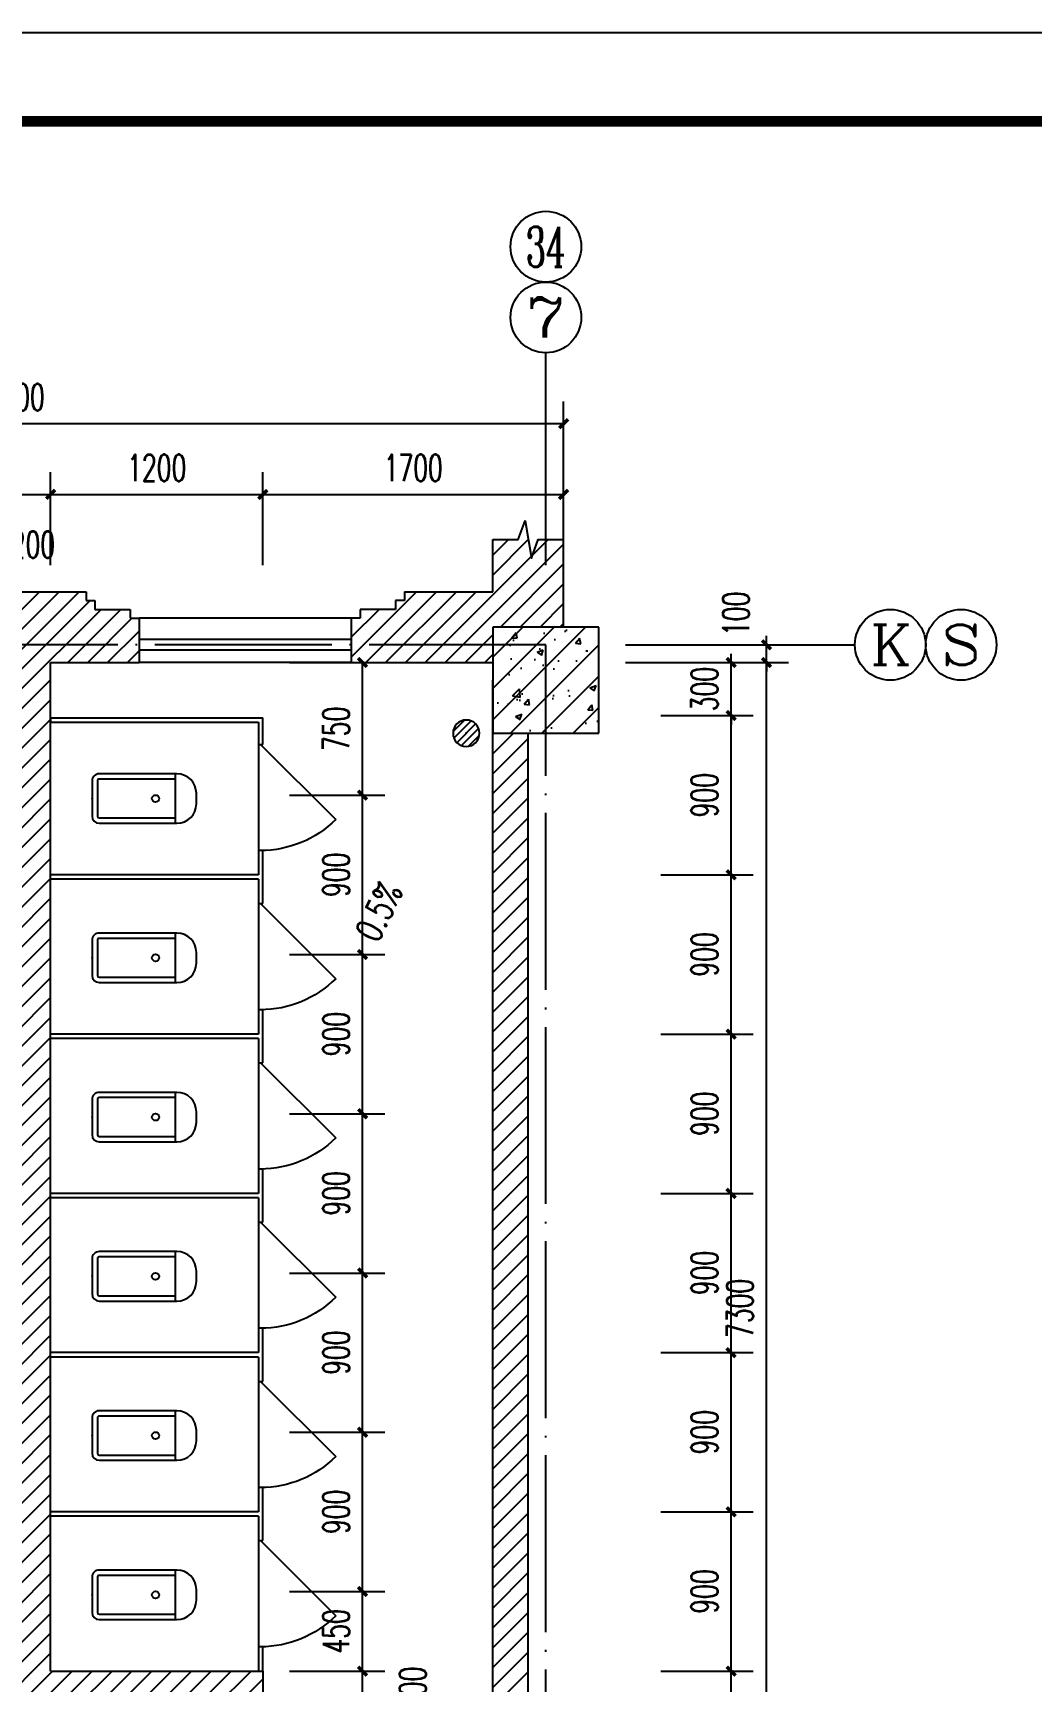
# Model space of a CAD drawing. Extents: x 307762 to 522490, y -326758 to -245675.
# Drawn here: x 355236 to 360879, y -303261 to -293947 of the extents above; entities that cross this region are included whole.
import ezdxf
from ezdxf.enums import TextEntityAlignment as Align

# ---------------------------------------------------------------- set-up
doc = ezdxf.new("R2010")
doc.units = 0
doc.header["$LTSCALE"] = 1000
doc.header["$MEASUREMENT"] = 0
doc.linetypes.add('DOTE', pattern=[2.42, 2, -0.2, 0.02, -0.2])
doc.layers.get('0').update_dxf_attribs({"linetype": 'CONTINUOUS'})
doc.layers.get('Defpoints').update_dxf_attribs({"color": 6, "linetype": 'CONTINUOUS'})
for name, color, linetype in [('A-卫生间', 173, 'CONTINUOUS'), ('A-墙线', 2, 'CONTINUOUS'), ('A-外窗', 145, 'CONTINUOUS'), ('A-洁具', 204, 'CONTINUOUS'), ('A-门', 167, 'CONTINUOUS'), ('AXIS', 3, 'CONTINUOUS'), ('AXIS_TEXT', 7, 'CONTINUOUS'), ('COLUMN', 2, 'CONTINUOUS'), ('DIM_SYMB', 3, 'CONTINUOUS'), ('DOTE', 1, 'DOTE'), ('FUR', 173, 'CONTINUOUS'), ('PUB_DIM', 3, 'CONTINUOUS'), ('PUB_HATCH', 250, 'CONTINUOUS'), ('PUB_TEXT', 7, 'CONTINUOUS'), ('图框', 85, 'CONTINUOUS')]:
    doc.layers.add(name, color=color, linetype=linetype)
doc.styles.add('_TCH_AXIS', font='COMPLEX', dxfattribs={"bigfont": 'GBCBIG'})
doc.styles.add('_TCH_DIM', font='SIMPLEX', dxfattribs={"bigfont": 'GBCBIG'})
doc.styles.add('COMPLEX', font='COMPLEX')
doc.styles.add('DIM_FONT', font='SIMPLEX.shx', dxfattribs={"width": 0.65})
doc.dimstyles.new('DIMN50', dxfattribs={"dimscale": 0.5, "dimtxt": 300, "dimasz": 100, "dimexe": 250, "dimexo": 300, "dimgap": 150, "dimtad": 1, "dimdec": 0, "dimzin": 0, "dimdsep": 46, "dimtxsty": 'DIM_FONT', "dimblk": 'ARCHTICK', "dimcen": 0.09, "dimclrt": 7, "dimazin": 2, "dimtfac": 1, "dimtdec": 0, "dimtix": 1, "dimtmove": 2, "dimatfit": 3, "dimfxl": 0, "dimtolj": 1, "dimtzin": 0, "dimarcsym": 0})

# ---------------------------------------------------------------- blocks, each defined once
blk = doc.blocks.new('TJAD_TK_A1')
at = {"layer": '图框'}
blk.add_line((1341.38, 950.45), (500.38, 950.45), dxfattribs=at)
at = {"layer": '图框', "const_width": 1.2}
blk.add_lwpolyline([(1331.38, 940.45), (525.38, 940.45), (525.38, 366.45), (1331.38, 366.45)], close=True, dxfattribs=at)
blk = doc.blocks.new('_ArchTick')
at = {"color": 0, "linetype": 'ByBlock', "const_width": 0.4}
blk.add_lwpolyline([(-0.5, -0.5), (0.5, 0.5)], dxfattribs=at)
blk = doc.blocks.new('*D350')
at = {"layer": 'Defpoints', "color": 0}
for p in [(356536.2, -303204.9), (357099.9, -303204.9), (356536.2, -303404.9)]:
    blk.add_point(p, dxfattribs=at)
at = {"layer": 'PUB_DIM', "color": 0, "lineweight": -2}
for p, q in [((356686.2, -303204.9), (357224.9, -303204.9)), ((357099.9, -303404.9), (357099.9, -303204.9)), ((356686.2, -303404.9), (357224.9, -303404.9))]:
    blk.add_line(p, q, dxfattribs=at)
at = {"layer": 'PUB_DIM', "color": 0, "lineweight": -2, "xscale": 50, "yscale": 50, "zscale": 50}
for p, rotation in [((357099.9, -303204.9), 90), ((357099.9, -303404.9), 270)]:
    blk.add_blockref('_ArchTick', p, dxfattribs=dict(at, rotation=rotation))
at = {"layer": 'PUB_DIM', "color": 7, "insert": (357383.6, -303304.9), "char_height": 150, "attachment_point": 5, "rotation": 90, "style": 'DIM_FONT'}
blk.add_mtext('\\A1;200', dxfattribs=at)
blk = doc.blocks.new('*D351')
at = {"layer": 'Defpoints', "color": 0}
for p in [(356536.2, -302754.9), (357099.9, -302754.9), (356536.2, -303204.9)]:
    blk.add_point(p, dxfattribs=at)
at = {"layer": 'PUB_DIM', "color": 0, "lineweight": -2}
for p, q in [((356686.2, -302754.9), (357224.9, -302754.9)), ((357099.9, -303204.9), (357099.9, -302754.9)), ((356686.2, -303204.9), (357224.9, -303204.9))]:
    blk.add_line(p, q, dxfattribs=at)
at = {"layer": 'PUB_DIM', "color": 0, "lineweight": -2, "xscale": 50, "yscale": 50, "zscale": 50}
for p, rotation in [((357099.9, -302754.9), 90), ((357099.9, -303204.9), 270)]:
    blk.add_blockref('_ArchTick', p, dxfattribs=dict(at, rotation=rotation))
at = {"layer": 'PUB_DIM', "color": 7, "insert": (356949.9, -302979.9), "char_height": 150, "attachment_point": 5, "rotation": 90, "style": 'DIM_FONT'}
blk.add_mtext('\\A1;450', dxfattribs=at)
blk = doc.blocks.new('*D352')
at = {"layer": 'Defpoints', "color": 0}
for p in [(356536.2, -301854.9), (357099.9, -301854.9), (356536.2, -302754.9)]:
    blk.add_point(p, dxfattribs=at)
at = {"layer": 'PUB_DIM', "color": 0, "lineweight": -2}
for p, q in [((356686.2, -301854.9), (357224.9, -301854.9)), ((357099.9, -302754.9), (357099.9, -301854.9)), ((356686.2, -302754.9), (357224.9, -302754.9))]:
    blk.add_line(p, q, dxfattribs=at)
at = {"layer": 'PUB_DIM', "color": 0, "lineweight": -2, "xscale": 50, "yscale": 50, "zscale": 50}
for p, rotation in [((357099.9, -301854.9), 90), ((357099.9, -302754.9), 270)]:
    blk.add_blockref('_ArchTick', p, dxfattribs=dict(at, rotation=rotation))
at = {"layer": 'PUB_DIM', "color": 7, "insert": (356949.9, -302304.9), "char_height": 150, "attachment_point": 5, "rotation": 90, "style": 'DIM_FONT'}
blk.add_mtext('\\A1;900', dxfattribs=at)
blk = doc.blocks.new('*D353')
at = {"layer": 'Defpoints', "color": 0}
for p in [(356536.2, -300954.9), (357099.9, -300954.9), (356536.2, -301854.9)]:
    blk.add_point(p, dxfattribs=at)
at = {"layer": 'PUB_DIM', "color": 0, "lineweight": -2}
for p, q in [((356686.2, -300954.9), (357224.9, -300954.9)), ((357099.9, -301854.9), (357099.9, -300954.9)), ((356686.2, -301854.9), (357224.9, -301854.9))]:
    blk.add_line(p, q, dxfattribs=at)
at = {"layer": 'PUB_DIM', "color": 0, "lineweight": -2, "xscale": 50, "yscale": 50, "zscale": 50}
for p, rotation in [((357099.9, -300954.9), 90), ((357099.9, -301854.9), 270)]:
    blk.add_blockref('_ArchTick', p, dxfattribs=dict(at, rotation=rotation))
at = {"layer": 'PUB_DIM', "color": 7, "insert": (356949.9, -301404.9), "char_height": 150, "attachment_point": 5, "rotation": 90, "style": 'DIM_FONT'}
blk.add_mtext('\\A1;900', dxfattribs=at)
blk = doc.blocks.new('*D354')
at = {"layer": 'Defpoints', "color": 0}
for p in [(356536.2, -300054.9), (357099.9, -300054.9), (356536.2, -300954.9)]:
    blk.add_point(p, dxfattribs=at)
at = {"layer": 'PUB_DIM', "color": 0, "lineweight": -2}
for p, q in [((356686.2, -300054.9), (357224.9, -300054.9)), ((357099.9, -300954.9), (357099.9, -300054.9)), ((356686.2, -300954.9), (357224.9, -300954.9))]:
    blk.add_line(p, q, dxfattribs=at)
at = {"layer": 'PUB_DIM', "color": 0, "lineweight": -2, "xscale": 50, "yscale": 50, "zscale": 50}
for p, rotation in [((357099.9, -300054.9), 90), ((357099.9, -300954.9), 270)]:
    blk.add_blockref('_ArchTick', p, dxfattribs=dict(at, rotation=rotation))
at = {"layer": 'PUB_DIM', "color": 7, "insert": (356949.9, -300504.9), "char_height": 150, "attachment_point": 5, "rotation": 90, "style": 'DIM_FONT'}
blk.add_mtext('\\A1;900', dxfattribs=at)
blk = doc.blocks.new('*D355')
at = {"layer": 'Defpoints', "color": 0}
for p in [(356536.2, -299154.9), (357099.9, -299154.9), (356536.2, -300054.9)]:
    blk.add_point(p, dxfattribs=at)
at = {"layer": 'PUB_DIM', "color": 0, "lineweight": -2}
for p, q in [((356686.2, -299154.9), (357224.9, -299154.9)), ((357099.9, -300054.9), (357099.9, -299154.9)), ((356686.2, -300054.9), (357224.9, -300054.9))]:
    blk.add_line(p, q, dxfattribs=at)
at = {"layer": 'PUB_DIM', "color": 0, "lineweight": -2, "xscale": 50, "yscale": 50, "zscale": 50}
for p, rotation in [((357099.9, -299154.9), 90), ((357099.9, -300054.9), 270)]:
    blk.add_blockref('_ArchTick', p, dxfattribs=dict(at, rotation=rotation))
at = {"layer": 'PUB_DIM', "color": 7, "insert": (356949.9, -299604.9), "char_height": 150, "attachment_point": 5, "rotation": 90, "style": 'DIM_FONT'}
blk.add_mtext('\\A1;900', dxfattribs=at)
blk = doc.blocks.new('*D356')
at = {"layer": 'Defpoints', "color": 0}
for p in [(356536.2, -298254.9), (357099.9, -298254.9), (356536.2, -299154.9)]:
    blk.add_point(p, dxfattribs=at)
at = {"layer": 'PUB_DIM', "color": 0, "lineweight": -2}
for p, q in [((356686.2, -298254.9), (357224.9, -298254.9)), ((357099.9, -299154.9), (357099.9, -298254.9)), ((356686.2, -299154.9), (357224.9, -299154.9))]:
    blk.add_line(p, q, dxfattribs=at)
at = {"layer": 'PUB_DIM', "color": 0, "lineweight": -2, "xscale": 50, "yscale": 50, "zscale": 50}
for p, rotation in [((357099.9, -298254.9), 90), ((357099.9, -299154.9), 270)]:
    blk.add_blockref('_ArchTick', p, dxfattribs=dict(at, rotation=rotation))
at = {"layer": 'PUB_DIM', "color": 7, "insert": (356949.9, -298704.9), "char_height": 150, "attachment_point": 5, "rotation": 90, "style": 'DIM_FONT'}
blk.add_mtext('\\A1;900', dxfattribs=at)
blk = doc.blocks.new('*D357')
at = {"layer": 'Defpoints', "color": 0}
for p in [(356536.2, -297504.9), (357099.9, -297504.9), (356536.2, -298254.9)]:
    blk.add_point(p, dxfattribs=at)
at = {"layer": 'PUB_DIM', "color": 0, "lineweight": -2}
for p, q in [((356686.2, -297504.9), (357224.9, -297504.9)), ((357099.9, -298254.9), (357099.9, -297504.9)), ((356686.2, -298254.9), (357224.9, -298254.9))]:
    blk.add_line(p, q, dxfattribs=at)
at = {"layer": 'PUB_DIM', "color": 0, "lineweight": -2, "xscale": 50, "yscale": 50, "zscale": 50}
for p, rotation in [((357099.9, -297504.9), 90), ((357099.9, -298254.9), 270)]:
    blk.add_blockref('_ArchTick', p, dxfattribs=dict(at, rotation=rotation))
at = {"layer": 'PUB_DIM', "color": 7, "insert": (356949.9, -297879.9), "char_height": 150, "attachment_point": 5, "rotation": 90, "style": 'DIM_FONT'}
blk.add_mtext('\\A1;750', dxfattribs=at)
blk = doc.blocks.new('*D359')
at = {"layer": 'AXIS', "color": 0, "lineweight": -2}
for p, q in [((359183.5, -297504.9), (359183.5, -297454.9)), ((358786.2, -297504.9), (359308.5, -297504.9)), ((359183.5, -297804.9), (359183.5, -297504.9)), ((358786.2, -297804.9), (359308.5, -297804.9)), ((359183.5, -297804.9), (359183.5, -297854.9))]:
    blk.add_line(p, q, dxfattribs=at)
at = {"layer": 'Defpoints', "color": 0}
for p in [(358636.2, -297504.9), (359183.5, -297504.9), (358636.2, -297804.9)]:
    blk.add_point(p, dxfattribs=at)
at = {"layer": 'AXIS', "color": 0, "lineweight": -2, "xscale": 50, "yscale": 50, "zscale": 50}
for p, rotation in [((359183.5, -297504.9), 270), ((359183.5, -297804.9), 90)]:
    blk.add_blockref('_ArchTick', p, dxfattribs=dict(at, rotation=rotation))
at = {"layer": 'AXIS', "color": 7, "insert": (359033.5, -297654.9), "char_height": 150, "attachment_point": 5, "rotation": 90, "style": 'DIM_FONT'}
blk.add_mtext('\\A1;300', dxfattribs=at)
blk = doc.blocks.new('*D360')
at = {"layer": 'AXIS', "color": 0, "lineweight": -2}
for p, q in [((358786.2, -297804.9), (359308.5, -297804.9)), ((359183.5, -298704.9), (359183.5, -297804.9)), ((358786.2, -298704.9), (359308.5, -298704.9))]:
    blk.add_line(p, q, dxfattribs=at)
at = {"layer": 'Defpoints', "color": 0}
for p in [(358636.2, -297804.9), (359183.5, -297804.9), (358636.2, -298704.9)]:
    blk.add_point(p, dxfattribs=at)
at = {"layer": 'AXIS', "color": 0, "lineweight": -2, "xscale": 50, "yscale": 50, "zscale": 50}
for p, rotation in [((359183.5, -297804.9), 90), ((359183.5, -298704.9), 270)]:
    blk.add_blockref('_ArchTick', p, dxfattribs=dict(at, rotation=rotation))
at = {"layer": 'AXIS', "color": 7, "insert": (359033.5, -298254.9), "char_height": 150, "attachment_point": 5, "rotation": 90, "style": 'DIM_FONT'}
blk.add_mtext('\\A1;900', dxfattribs=at)
blk = doc.blocks.new('*D361')
at = {"layer": 'AXIS', "color": 0, "lineweight": -2}
for p, q in [((358786.2, -298704.9), (359308.5, -298704.9)), ((359183.5, -299604.9), (359183.5, -298704.9)), ((358786.2, -299604.9), (359308.5, -299604.9))]:
    blk.add_line(p, q, dxfattribs=at)
at = {"layer": 'Defpoints', "color": 0}
for p in [(358636.2, -298704.9), (359183.5, -298704.9), (358636.2, -299604.9)]:
    blk.add_point(p, dxfattribs=at)
at = {"layer": 'AXIS', "color": 0, "lineweight": -2, "xscale": 50, "yscale": 50, "zscale": 50}
for p, rotation in [((359183.5, -298704.9), 90), ((359183.5, -299604.9), 270)]:
    blk.add_blockref('_ArchTick', p, dxfattribs=dict(at, rotation=rotation))
at = {"layer": 'AXIS', "color": 7, "insert": (359033.5, -299154.9), "char_height": 150, "attachment_point": 5, "rotation": 90, "style": 'DIM_FONT'}
blk.add_mtext('\\A1;900', dxfattribs=at)
blk = doc.blocks.new('*D362')
at = {"layer": 'AXIS', "color": 0, "lineweight": -2}
for p, q in [((358786.2, -299604.9), (359308.5, -299604.9)), ((359183.5, -300504.9), (359183.5, -299604.9)), ((358786.2, -300504.9), (359308.5, -300504.9))]:
    blk.add_line(p, q, dxfattribs=at)
at = {"layer": 'Defpoints', "color": 0}
for p in [(358636.2, -299604.9), (359183.5, -299604.9), (358636.2, -300504.9)]:
    blk.add_point(p, dxfattribs=at)
at = {"layer": 'AXIS', "color": 0, "lineweight": -2, "xscale": 50, "yscale": 50, "zscale": 50}
for p, rotation in [((359183.5, -299604.9), 90), ((359183.5, -300504.9), 270)]:
    blk.add_blockref('_ArchTick', p, dxfattribs=dict(at, rotation=rotation))
at = {"layer": 'AXIS', "color": 7, "insert": (359033.5, -300054.9), "char_height": 150, "attachment_point": 5, "rotation": 90, "style": 'DIM_FONT'}
blk.add_mtext('\\A1;900', dxfattribs=at)
blk = doc.blocks.new('*D363')
at = {"layer": 'AXIS', "color": 0, "lineweight": -2}
for p, q in [((358786.2, -300504.9), (359308.5, -300504.9)), ((359183.5, -301404.9), (359183.5, -300504.9)), ((358786.2, -301404.9), (359308.5, -301404.9))]:
    blk.add_line(p, q, dxfattribs=at)
at = {"layer": 'Defpoints', "color": 0}
for p in [(358636.2, -300504.9), (359183.5, -300504.9), (358636.2, -301404.9)]:
    blk.add_point(p, dxfattribs=at)
at = {"layer": 'AXIS', "color": 0, "lineweight": -2, "xscale": 50, "yscale": 50, "zscale": 50}
for p, rotation in [((359183.5, -300504.9), 90), ((359183.5, -301404.9), 270)]:
    blk.add_blockref('_ArchTick', p, dxfattribs=dict(at, rotation=rotation))
at = {"layer": 'AXIS', "color": 7, "insert": (359033.5, -300954.9), "char_height": 150, "attachment_point": 5, "rotation": 90, "style": 'DIM_FONT'}
blk.add_mtext('\\A1;900', dxfattribs=at)
blk = doc.blocks.new('*D364')
at = {"layer": 'AXIS', "color": 0, "lineweight": -2}
for p, q in [((358786.2, -301404.9), (359308.5, -301404.9)), ((359183.5, -302304.9), (359183.5, -301404.9)), ((358786.2, -302304.9), (359308.5, -302304.9))]:
    blk.add_line(p, q, dxfattribs=at)
at = {"layer": 'Defpoints', "color": 0}
for p in [(358636.2, -301404.9), (359183.5, -301404.9), (358636.2, -302304.9)]:
    blk.add_point(p, dxfattribs=at)
at = {"layer": 'AXIS', "color": 0, "lineweight": -2, "xscale": 50, "yscale": 50, "zscale": 50}
for p, rotation in [((359183.5, -301404.9), 90), ((359183.5, -302304.9), 270)]:
    blk.add_blockref('_ArchTick', p, dxfattribs=dict(at, rotation=rotation))
at = {"layer": 'AXIS', "color": 7, "insert": (359033.5, -301854.9), "char_height": 150, "attachment_point": 5, "rotation": 90, "style": 'DIM_FONT'}
blk.add_mtext('\\A1;900', dxfattribs=at)
blk = doc.blocks.new('*D365')
at = {"layer": 'AXIS', "color": 0, "lineweight": -2}
for p, q in [((358786.2, -302304.9), (359308.5, -302304.9)), ((359183.5, -303204.9), (359183.5, -302304.9)), ((358786.2, -303204.9), (359308.5, -303204.9))]:
    blk.add_line(p, q, dxfattribs=at)
at = {"layer": 'Defpoints', "color": 0}
for p in [(358636.2, -302304.9), (359183.5, -302304.9), (358636.2, -303204.9)]:
    blk.add_point(p, dxfattribs=at)
at = {"layer": 'AXIS', "color": 0, "lineweight": -2, "xscale": 50, "yscale": 50, "zscale": 50}
for p, rotation in [((359183.5, -302304.9), 90), ((359183.5, -303204.9), 270)]:
    blk.add_blockref('_ArchTick', p, dxfattribs=dict(at, rotation=rotation))
at = {"layer": 'AXIS', "color": 7, "insert": (359033.5, -302754.9), "char_height": 150, "attachment_point": 5, "rotation": 90, "style": 'DIM_FONT'}
blk.add_mtext('\\A1;900', dxfattribs=at)
blk = doc.blocks.new('*D366')
at = {"layer": 'AXIS', "color": 0, "lineweight": -2}
for p, q in [((358786.2, -303204.9), (359308.5, -303204.9)), ((359183.5, -304804.9), (359183.5, -303204.9)), ((358786.2, -304804.9), (359308.5, -304804.9))]:
    blk.add_line(p, q, dxfattribs=at)
at = {"layer": 'Defpoints', "color": 0}
for p in [(358636.2, -303204.9), (359183.5, -303204.9), (358636.2, -304804.9)]:
    blk.add_point(p, dxfattribs=at)
at = {"layer": 'AXIS', "color": 0, "lineweight": -2, "xscale": 50, "yscale": 50, "zscale": 50}
for p, rotation in [((359183.5, -303204.9), 90), ((359183.5, -304804.9), 270)]:
    blk.add_blockref('_ArchTick', p, dxfattribs=dict(at, rotation=rotation))
at = {"layer": 'AXIS', "color": 7, "insert": (359033.5, -304004.9), "char_height": 150, "attachment_point": 5, "rotation": 90, "style": 'DIM_FONT'}
blk.add_mtext('\\A1;1600', dxfattribs=at)
blk = doc.blocks.new('*D378')
at = {"layer": 'AXIS', "color": 0, "lineweight": -2}
for p, q in [((359383.5, -297404.9), (359383.5, -297354.9)), ((358586.2, -297404.9), (359508.5, -297404.9)), ((359383.5, -297504.9), (359383.5, -297404.9)), ((358586.2, -297504.9), (359508.5, -297504.9)), ((359383.5, -297504.9), (359383.5, -297554.9))]:
    blk.add_line(p, q, dxfattribs=at)
at = {"layer": 'Defpoints', "color": 0}
for p in [(358436.2, -297404.9), (359383.5, -297404.9), (358436.2, -297504.9)]:
    blk.add_point(p, dxfattribs=at)
at = {"layer": 'AXIS', "color": 0, "lineweight": -2, "xscale": 50, "yscale": 50, "zscale": 50}
for p, rotation in [((359383.5, -297404.9), 270), ((359383.5, -297504.9), 90)]:
    blk.add_blockref('_ArchTick', p, dxfattribs=dict(at, rotation=rotation))
at = {"layer": 'AXIS', "color": 7, "insert": (359211, -297229.9), "char_height": 150, "attachment_point": 5, "rotation": 90, "style": 'DIM_FONT'}
blk.add_mtext('\\A1;100', dxfattribs=at)
blk = doc.blocks.new('*D379')
at = {"layer": 'AXIS', "color": 0, "lineweight": -2}
for p, q in [((358586.2, -297504.9), (359508.5, -297504.9)), ((359383.5, -304804.9), (359383.5, -297504.9)), ((358586.2, -304804.9), (359508.5, -304804.9))]:
    blk.add_line(p, q, dxfattribs=at)
at = {"layer": 'Defpoints', "color": 0}
for p in [(358436.2, -297504.9), (359383.5, -297504.9), (358436.2, -304804.9)]:
    blk.add_point(p, dxfattribs=at)
at = {"layer": 'AXIS', "color": 0, "lineweight": -2, "xscale": 50, "yscale": 50, "zscale": 50}
for p, rotation in [((359383.5, -297504.9), 90), ((359383.5, -304804.9), 270)]:
    blk.add_blockref('_ArchTick', p, dxfattribs=dict(at, rotation=rotation))
at = {"layer": 'AXIS', "color": 7, "insert": (359233.5, -301154.9), "char_height": 150, "attachment_point": 5, "rotation": 90, "style": 'DIM_FONT'}
blk.add_mtext('\\A1;7300', dxfattribs=at)
blk = doc.blocks.new('*D384')
at = {"layer": 'AXIS', "color": 0, "lineweight": -2}
for p, q in [((355136.2, -296954.9), (355136.2, -296429.9)), ((355336.2, -296954.9), (355336.2, -296429.9)), ((355136.2, -296554.9), (355336.2, -296554.9))]:
    blk.add_line(p, q, dxfattribs=at)
at = {"layer": 'Defpoints', "color": 0}
for p in [(355336.2, -296554.9), (355136.2, -297104.9), (355336.2, -297104.9)]:
    blk.add_point(p, dxfattribs=at)
at = {"layer": 'AXIS', "color": 0, "lineweight": -2, "xscale": 50, "yscale": 50, "zscale": 50, "rotation": 180}
blk.add_blockref('_ArchTick', (355136.2, -296554.9), dxfattribs=at)
at = {"layer": 'AXIS', "color": 0, "lineweight": -2, "xscale": 50, "yscale": 50, "zscale": 50}
blk.add_blockref('_ArchTick', (355336.2, -296554.9), dxfattribs=at)
at = {"layer": 'AXIS', "color": 7, "insert": (355236.2, -296838.7), "char_height": 150, "attachment_point": 5, "style": 'DIM_FONT'}
blk.add_mtext('\\A1;200', dxfattribs=at)
blk = doc.blocks.new('*D385')
at = {"layer": 'AXIS', "color": 0, "lineweight": -2}
for p, q in [((355336.2, -296954.9), (355336.2, -296429.9)), ((356536.2, -296954.9), (356536.2, -296429.9)), ((355336.2, -296554.9), (356536.2, -296554.9))]:
    blk.add_line(p, q, dxfattribs=at)
at = {"layer": 'Defpoints', "color": 0}
for p in [(356536.2, -296554.9), (355336.2, -297104.9), (356536.2, -297104.9)]:
    blk.add_point(p, dxfattribs=at)
at = {"layer": 'AXIS', "color": 0, "lineweight": -2, "xscale": 50, "yscale": 50, "zscale": 50, "rotation": 180}
blk.add_blockref('_ArchTick', (355336.2, -296554.9), dxfattribs=at)
at = {"layer": 'AXIS', "color": 0, "lineweight": -2, "xscale": 50, "yscale": 50, "zscale": 50}
blk.add_blockref('_ArchTick', (356536.2, -296554.9), dxfattribs=at)
at = {"layer": 'AXIS', "color": 7, "insert": (355936.2, -296404.9), "char_height": 150, "attachment_point": 5, "style": 'DIM_FONT'}
blk.add_mtext('\\A1;1200', dxfattribs=at)
blk = doc.blocks.new('*D386')
at = {"layer": 'AXIS', "color": 0, "lineweight": -2}
for p, q in [((356536.2, -296954.9), (356536.2, -296429.9)), ((358236.2, -296954.9), (358236.2, -296429.9)), ((356536.2, -296554.9), (358236.2, -296554.9))]:
    blk.add_line(p, q, dxfattribs=at)
at = {"layer": 'Defpoints', "color": 0}
for p in [(358236.2, -296554.9), (356536.2, -297104.9), (358236.2, -297104.9)]:
    blk.add_point(p, dxfattribs=at)
at = {"layer": 'AXIS', "color": 0, "lineweight": -2, "xscale": 50, "yscale": 50, "zscale": 50, "rotation": 180}
blk.add_blockref('_ArchTick', (356536.2, -296554.9), dxfattribs=at)
at = {"layer": 'AXIS', "color": 0, "lineweight": -2, "xscale": 50, "yscale": 50, "zscale": 50}
blk.add_blockref('_ArchTick', (358236.2, -296554.9), dxfattribs=at)
at = {"layer": 'AXIS', "color": 7, "insert": (357386.2, -296404.9), "char_height": 150, "attachment_point": 5, "style": 'DIM_FONT'}
blk.add_mtext('\\A1;1700', dxfattribs=at)
blk = doc.blocks.new('*D387')
at = {"layer": 'AXIS', "color": 0, "lineweight": -2}
for p, q in [((352036.2, -296954.9), (352036.2, -296029.9)), ((358236.2, -296954.9), (358236.2, -296029.9)), ((352036.2, -296154.9), (358236.2, -296154.9))]:
    blk.add_line(p, q, dxfattribs=at)
at = {"layer": 'Defpoints', "color": 0}
for p in [(358236.2, -296154.9), (352036.2, -297104.9), (358236.2, -297104.9)]:
    blk.add_point(p, dxfattribs=at)
at = {"layer": 'AXIS', "color": 0, "lineweight": -2, "xscale": 50, "yscale": 50, "zscale": 50, "rotation": 180}
blk.add_blockref('_ArchTick', (352036.2, -296154.9), dxfattribs=at)
at = {"layer": 'AXIS', "color": 0, "lineweight": -2, "xscale": 50, "yscale": 50, "zscale": 50}
blk.add_blockref('_ArchTick', (358236.2, -296154.9), dxfattribs=at)
at = {"layer": 'AXIS', "color": 7, "insert": (355136.2, -296004.9), "char_height": 150, "attachment_point": 5, "style": 'DIM_FONT'}
blk.add_mtext('\\A1;6200', dxfattribs=at)
blk = doc.blocks.new('$lvtry$00000200')
at = {"layer": 'FUR'}
for p, q in [((-139.8, -40, 0), (-139.8, -479.7, 0)), ((-109.8, -40, 0), (-109.8, -469.7, 0)), ((99.8, 0, 0), (-99.8, 0, 0)), ((99.8, -30, 0), (-99.8, -30, 0)), ((109.8, -469.7, 0), (109.8, -40, 0)), ((139.8, -479.7, 0), (139.8, -40, 0)), ((139.8, -469.7, 0), (-139.8, -469.7, 0)), ((-29.8, -589.7, 0), (29.8, -589.7, 0))]:
    blk.add_line(p, q, dxfattribs=at)
blk.add_circle((0, -358.6, 0), 20, dxfattribs=at)
for centre, radius, start, end in [((-99.8, -40, 0), 40, 90, 180), ((-99.8, -40, 0), 10, 90, 180), ((99.8, -40, 0), 40, 0, 90), ((99.8, -40, 0), 10, 0, 90), ((-29.8, -479.7, 0), 110, 180, 270), ((29.8, -479.7, 0), 110, 270, 0)]:
    blk.add_arc(centre, radius, start, end, dxfattribs=at)
blk.add_point((0, 0), dxfattribs=at)
blk = doc.blocks.new('$DorLib2D$00000114')
at = {"color": 0}
blk.add_line((0.5, 0), (-0.207, 0.707), dxfattribs=at)
blk.add_arc((0.5, 0), 1, 135, 180, dxfattribs=at)
blk = doc.blocks.new('_AXISO')
blk.add_circle((0, 0), 0.5)
at = {"layer": 'AXIS_TEXT', "style": 'COMPLEX', "width": 1.041667}
blk.add_attdef('A', text='', height=0.56, dxfattribs=at).set_placement((-0.25, -0.28), (0.25, -0.28), align=Align.FIT)
blk = doc.blocks.new('$lvtry$00000171')
for p, q in [((-74.2, 10.6), (-10.6, 74.2)), ((-69.8, -27.4), (27.4, 69.8)), ((-53, -53), (53, 53)), ((-27.4, -69.8), (69.8, 27.4)), ((10.6, -74.2), (74.2, -10.6))]:
    blk.add_line(p, q)
blk.add_circle((0, 0), 75)
blk.add_point((0, 0))

msp = doc.modelspace()

# ---------------------------------------------------------------- hatches: boundary and pattern name
at = {"layer": 'PUB_HATCH'}
h = msp.add_hatch(dxfattribs=at)
h.set_pattern_fill('ANSI31', color=256, scale=50, style=0)
h.set_pattern_definition([(45, (351836.245, -305704.93), (-56.1266, 56.1266), [])])
h.paths.add_polyline_path([(358036.2, -297904.9), (357836.2, -297904.9), (357836.2, -304904.9), (358536.2, -304904.9), (358536.2, -304804.9), (358636.2, -304804.9), (358636.2, -304761.2), (358531.2, -304723.9), (358741.2, -304686.9), (358636.2, -304648.7), (358636.2, -304604.9), (358036.2, -304604.9)])
h.paths.add_polyline_path([(357836.2, -297304.9), (358236.2, -297304.9), (358236.2, -296809.4), (358092.5, -296809.4), (358055.2, -296914.4), (358018.2, -296704.4), (357980, -296809.4), (357836.2, -296809.4), (357836.2, -297104.9), (357336.2, -297104.9), (357336.2, -297154.9), (357286.2, -297154.9), (357286.2, -297204.9), (357086.2, -297204.9), (357086.2, -297254.9), (357036.2, -297254.9), (357036.2, -297504.9), (357836.2, -297504.9)])
h.paths.add_polyline_path([(355336.2, -297504.9), (355836.2, -297504.9), (355836.2, -297254.9), (355786.2, -297254.9), (355786.2, -297204.9), (355586.2, -297204.9), (355586.2, -297154.9), (355536.2, -297154.9), (355536.2, -297104.9), (354936.2, -297104.9), (354936.2, -297154.9), (354886.2, -297154.9), (354886.2, -297204.9), (354686.2, -297204.9), (354686.2, -297254.9), (354636.2, -297254.9), (354636.2, -297504.9), (355136.2, -297504.9), (355136.2, -303204.9), (353936.2, -303204.9), (353936.2, -303404.9), (354336.2, -303404.9), (354336.2, -303504.9), (354436.2, -303504.9), (354436.2, -303404.9), (355936.2, -303404.9), (355936.2, -303504.9), (356036.2, -303504.9), (356036.2, -303404.9), (356536.2, -303404.9), (356536.2, -303204.9), (355336.2, -303204.9)])
h.paths.add_polyline_path([(357836.2, -305504.9), (356036.2, -305504.9), (356036.2, -304504.9), (355936.2, -304504.9), (355936.2, -305704.9), (357836.2, -305704.9)])
h.paths.add_polyline_path([(354436.2, -304504.9), (354336.2, -304504.9), (354336.2, -305504.9), (352536.2, -305504.9), (352536.2, -303404.9), (352636.2, -303404.9), (352636.2, -303204.9), (352036.2, -303204.9), (352036.2, -297904.9), (351836.2, -297904.9), (351836.2, -304904.9), (352036.2, -304904.9), (352036.2, -303404.9), (352436.2, -303404.9), (352436.2, -305504.9), (352436.2, -305704.9), (354436.2, -305704.9)])
h.paths.add_polyline_path([(353386.2, -297204.9), (353186.2, -297204.9), (353186.2, -297154.9), (353136.2, -297154.9), (353136.2, -297104.9), (352436.2, -297104.9), (352436.2, -297504.9), (353436.2, -297504.9), (353436.2, -297254.9), (353386.2, -297254.9)])
h = msp.add_hatch(dxfattribs=at)
h.set_pattern_fill('钢筋混凝土', color=256, scale=50, style=0)
h.set_pattern_definition([(45, (0, 0), (-88.388348, 88.388348), []), (50, (0, 0), (358.6301, -31.37607), [37.5, -412.5]), (355, (0, 0), (-69.37567, 376.09607), [30, -330]), (100.4514, (29.9, -2.6), (289.2547, 344.71977), [31.8701, -350.57106]), (46.1842, (0, 100), (533.62052, -82.7595), [56.25, -618.75]), (96.6356, (44.47, 93.1), (467.33135, 487.05894), [47.80514, -525.8565]), (351.1842, (0, 100), (467.331, 487.0593), [45, -495]), (21, (50, 75), (298.45353, -201.30945), [37.5, -412.5]), (326, (50, 75), (121.65767, 362.57502), [30, -330]), (71.4514, (74.87, 58.22), (420.11131, 161.26525), [31.8701, -350.57106]), (37.5, (0, 0), (6.079928, 166.446927), [0, -326, 0, -335, 0, -331.25]), (7.5, (0, 0), (131.53477, 197.205856), [0, -191, 0, -318.5, 0, -126.25]), (327.5, (-111.5, 0), (266.91122, -11.277436), [0, -125, 0, -390, 0, -517.5]), (317.5, (-161.5, 0), (291.59308, 50.05249), [0, -162.5, 0, -259, 0, -367.5])])
h.paths.add_polyline_path([(357836.2, -297904.9), (358436.2, -297904.9), (358436.2, -297304.9), (357836.2, -297304.9)])

# ---------------------------------------------------------------- linework, layer by layer
at = {"layer": 'A-卫生间'}
for p, q in [((355336.2, -297817.4), (356536.2, -297817.4)), ((355336.2, -297817.4), (355336.2, -297842.4)), ((355336.2, -297842.4), (356511.2, -297842.4)), ((356511.2, -297842.4), (356511.2, -297967.4)), ((356536.2, -297967.4), (356536.2, -297817.4)), ((356511.2, -297967.4), (356536.2, -297967.4)), ((356536.2, -298567.4), (356511.2, -298567.4)), ((356511.2, -298567.4), (356511.2, -298704.9)), ((356536.2, -298704.9), (356536.2, -298567.4)), ((356511.2, -298704.9), (355336.2, -298704.9)), ((355336.2, -298729.9), (355336.2, -298704.9)), ((356511.2, -298729.9), (355336.2, -298729.9)), ((356511.2, -298729.9), (356511.2, -298867.4)), ((356536.2, -298867.4), (356536.2, -298704.9)), ((356511.2, -298867.4), (356536.2, -298867.4)), ((356536.2, -299467.4), (356511.2, -299467.4)), ((356511.2, -299467.4), (356511.2, -299604.9)), ((356536.2, -299604.9), (356536.2, -299467.4)), ((356511.2, -299604.9), (355336.2, -299604.9)), ((355336.2, -299629.9), (355336.2, -299604.9)), ((356536.2, -299767.4), (356536.2, -299604.9)), ((356511.2, -299629.9), (355336.2, -299629.9)), ((356511.2, -299629.9), (356511.2, -299767.4)), ((356511.2, -299767.4), (356536.2, -299767.4)), ((356536.2, -300367.4), (356511.2, -300367.4)), ((356511.2, -300367.4), (356511.2, -300504.9)), ((356536.2, -300504.9), (356536.2, -300367.4)), ((356511.2, -300504.9), (355336.2, -300504.9)), ((355336.2, -300529.9), (355336.2, -300504.9)), ((356511.2, -300529.9), (355336.2, -300529.9)), ((356511.2, -300529.9), (356511.2, -300667.4)), ((356536.2, -300667.4), (356536.2, -300504.9)), ((356511.2, -300667.4), (356536.2, -300667.4)), ((356536.2, -301267.4), (356511.2, -301267.4)), ((356511.2, -301267.4), (356511.2, -301404.9)), ((356536.2, -301404.9), (356536.2, -301267.4)), ((356511.2, -301404.9), (355336.2, -301404.9)), ((355336.2, -301429.9), (355336.2, -301404.9)), ((356511.2, -301429.9), (355336.2, -301429.9)), ((356511.2, -301429.9), (356511.2, -301567.4)), ((356536.2, -301567.4), (356536.2, -301404.9)), ((356511.2, -301567.4), (356536.2, -301567.4)), ((356536.2, -302167.4), (356511.2, -302167.4)), ((356511.2, -302167.4), (356511.2, -302304.9)), ((356536.2, -302304.9), (356536.2, -302167.4)), ((356511.2, -302304.9), (355336.2, -302304.9)), ((355336.2, -302329.9), (355336.2, -302304.9)), ((356536.2, -302467.4), (356536.2, -302304.9)), ((356511.2, -302329.9), (355336.2, -302329.9)), ((356511.2, -302329.9), (356511.2, -302467.4)), ((356511.2, -302467.4), (356536.2, -302467.4)), ((356536.2, -303067.4), (356511.2, -303067.4)), ((356511.2, -303067.4), (356511.2, -303204.9)), ((356536.2, -303204.9), (356536.2, -303067.4)), ((356511.2, -303204.9), (356536.2, -303204.9))]:
    msp.add_line(p, q, dxfattribs=at)
at = {"layer": 'A-墙线'}
for p, q in [((357836.2, -297104.9), (357836.2, -296809.4)), ((358236.2, -297304.9), (358236.2, -296809.4)), ((354936.2, -297104.9), (355536.2, -297104.9)), ((355536.2, -297104.9), (355536.2, -297154.9)), ((355536.2, -297154.9), (355586.2, -297154.9)), ((355586.2, -297154.9), (355586.2, -297204.9)), ((357286.2, -297154.9), (357286.2, -297204.9)), ((357336.2, -297154.9), (357286.2, -297154.9)), ((357336.2, -297104.9), (357336.2, -297154.9)), ((357336.2, -297104.9), (357836.2, -297104.9)), ((355586.2, -297204.9), (355786.2, -297204.9)), ((355786.2, -297204.9), (355786.2, -297254.9)), ((355786.2, -297254.9), (355836.2, -297254.9)), ((355836.2, -297254.9), (355836.2, -297504.9)), ((357086.2, -297254.9), (357036.2, -297254.9)), ((357036.2, -297254.9), (357036.2, -297504.9)), ((357086.2, -297204.9), (357086.2, -297254.9)), ((357286.2, -297204.9), (357086.2, -297204.9)), ((355336.2, -303204.9), (355336.2, -297504.9)), ((355336.2, -297504.9), (355836.2, -297504.9)), ((357036.2, -297504.9), (357836.2, -297504.9)), ((357836.2, -304904.9), (357836.2, -297604.9)), ((358036.2, -304604.9), (358036.2, -297904.9)), ((355336.2, -303204.9), (356536.2, -303204.9)), ((356536.2, -303204.9), (356536.2, -303404.9))]:
    msp.add_line(p, q, dxfattribs=at)
at = {"layer": 'A-外窗'}
for p, q in [((357036.2, -297254.9), (355836.2, -297254.9)), ((357036.2, -297374.9), (355836.2, -297374.9)), ((357036.2, -297434.9), (355836.2, -297434.9)), ((357036.2, -297504.9), (355836.2, -297504.9))]:
    msp.add_line(p, q, dxfattribs=at)
at = {"layer": 'A-门'}
for p, q in [((356511.2, -297967.4), (356511.2, -298567.4)), ((356511.2, -298867.4), (356511.2, -299467.4)), ((356511.2, -299767.4), (356511.2, -300367.4)), ((356511.2, -300667.4), (356511.2, -301267.4)), ((356511.2, -301567.4), (356511.2, -302167.4)), ((356511.2, -302467.4), (356511.2, -303067.4))]:
    msp.add_line(p, q, dxfattribs=at)
at = {"layer": 'AXIS'}
for p, q in [((358136.2, -295354.9), (358136.2, -295354.9)), ((358136.2, -296954.9), (358136.2, -295754.9)), ((358686.2, -297404.9), (359883.5, -297404.9)), ((360283.5, -297404.9), (360283.5, -297404.9))]:
    msp.add_line(p, q, dxfattribs=at)
at = {"layer": 'COLUMN'}
for p, q in [((358436.2, -297304.9), (357836.2, -297304.9)), ((357836.2, -297304.9), (357836.2, -297904.9)), ((358436.2, -297904.9), (358436.2, -297304.9)), ((357836.2, -297904.9), (358436.2, -297904.9))]:
    msp.add_line(p, q, dxfattribs=at)
at = {"layer": 'DIM_SYMB'}
msp.add_lwpolyline([(357836.2, -296809.4), (357980, -296809.4), (358018.2, -296704.4), (358055.2, -296914.4), (358092.5, -296809.4), (358236.2, -296809.4)], dxfattribs=at)
msp.add_lwpolyline([(357118.3, -299351.3, 0, 0, 0), (357427.5, -298709.8, 40, 0, 0), (357492.7, -298574.7, 0, 0, 0)], format="xyseb", dxfattribs=at)
at = {"layer": 'DOTE', "ltscale": 0.5}
for p, q in [((358136.2, -297404.9), (352136.2, -297404.9)), ((358136.2, -305404.9), (358136.2, -297404.9))]:
    msp.add_line(p, q, dxfattribs=at)
at = {"layer": 'PUB_HATCH', "color": 1}
msp.add_lwpolyline([(363983.9, -294447.2), (327683.9, -294447.2), (327683.9, -323147.2), (363983.9, -323147.2)], close=True, dxfattribs=at)

# ---------------------------------------------------------------- block references
at = {"layer": 'A-卫生间', "rotation": 89.99999999893537}
for p in [(355570.6, -298273.7, 0), (355570.6, -299173.7, 0), (355570.6, -300073.7, 0), (355570.6, -300973.7, 0), (355570.6, -301873.7, 0), (355570.6, -302773.7, 0)]:
    msp.add_blockref('$lvtry$00000200', p, dxfattribs=at)
at = {"layer": 'A-洁具', "yscale": -1, "rotation": 90.00000000000001}
msp.add_blockref('$lvtry$00000171', (357686.2, -297904.9), dxfattribs=at)
at = {"layer": 'A-门', "xscale": -600, "yscale": 600, "zscale": 25, "rotation": 270}
for p in [(356523.7, -298267.4), (356523.7, -299167.4), (356523.7, -300067.4), (356523.7, -300967.4), (356523.7, -301867.4), (356523.7, -302767.4)]:
    msp.add_blockref('$DorLib2D$00000114', p, dxfattribs=at)
at = {"layer": 'AXIS'}
ref = msp.add_blockref('_AXISO', (358136.2, -295154.9), dxfattribs=dict(at, xscale=400, yscale=400, zscale=400))
ref.add_attrib('A', '34', dxfattribs={"layer": 'AXIS_TEXT', "height": 226.27, "style": '_TCH_AXIS', "width": 0.6}).set_placement((358023.1, -295268.1), (358249.4, -295268.1), align=Align.FIT)
ref = msp.add_blockref('_AXISO', (358136.2, -295554.9), dxfattribs=dict(at, xscale=400, yscale=400, zscale=400))
ref.add_attrib('A', '7', dxfattribs={"layer": 'AXIS_TEXT', "height": 226.3, "style": '_TCH_AXIS', "width": 1.5}).set_placement((358023.1, -295668.1), (358249.4, -295668.1), align=Align.FIT)
ref = msp.add_blockref('_AXISO', (360083.5, -297404.9), dxfattribs=dict(at, xscale=400, yscale=400, zscale=400))
ref.add_attrib('A', 'K', dxfattribs={"layer": 'AXIS_TEXT', "height": 226.3, "style": '_TCH_AXIS', "width": 1.105263}).set_placement((359970.3, -297518.1), (360196.6, -297518.1), align=Align.FIT)
ref = msp.add_blockref('_AXISO', (360483.5, -297404.9), dxfattribs=dict(at, xscale=400, yscale=400, zscale=400))
ref.add_attrib('A', 'S', dxfattribs={"layer": 'AXIS_TEXT', "height": 226.3, "style": '_TCH_AXIS', "width": 1.5}).set_placement((360370.3, -297518.1), (360596.6, -297518.1), align=Align.FIT)
at = {"layer": '图框', "xscale": 50, "yscale": 50, "zscale": 50}
msp.add_blockref('TJAD_TK_A1', (301415, -341469.6), dxfattribs=at)

# ---------------------------------------------------------------- texts
at = {"layer": 'PUB_TEXT', "style": '_TCH_DIM', "width": 0.705882}
msp.add_text('0.5%%%', height=148.75, rotation=64.26753, dxfattribs=at).set_placement((357186.7, -299094.4))

# ---------------------------------------------------------------- dimensions: what is measured, and where the dimension line sits
at = {"layer": 'AXIS'}
for p1, p2, distance, picture, middle in [((352036.2, -297104.9), (358236.2, -297104.9), 950, '*D387', (355136.2, -296004.9)), ((355336.2, -297104.9), (356536.2, -297104.9), 550, '*D385', (355936.2, -296404.9)), ((356536.2, -297104.9), (358236.2, -297104.9), 550, '*D386', (357386.2, -296404.9)), ((358436.2, -304804.9), (358436.2, -297504.9), -947.2, '*D379', (359233.5, -301154.9)), ((358636.2, -297804.9), (358636.2, -297504.9), -547.2, '*D359', (359033.5, -297654.9)), ((358636.2, -298704.9), (358636.2, -297804.9), -547.2, '*D360', (359033.5, -298254.9)), ((358636.2, -299604.9), (358636.2, -298704.9), -547.2, '*D361', (359033.5, -299154.9)), ((358636.2, -300504.9), (358636.2, -299604.9), -547.2, '*D362', (359033.5, -300054.9)), ((358636.2, -301404.9), (358636.2, -300504.9), -547.2, '*D363', (359033.5, -300954.9)), ((358636.2, -302304.9), (358636.2, -301404.9), -547.2, '*D364', (359033.5, -301854.9)), ((358636.2, -303204.9), (358636.2, -302304.9), -547.2, '*D365', (359033.5, -302754.9)), ((358636.2, -304804.9), (358636.2, -303204.9), -547.2, '*D366', (359033.5, -304004.9))]:
    dim = msp.add_aligned_dim(p1=p1, p2=p2, distance=distance, dimstyle='DIMN50', dxfattribs=at)
    dim.commit()
    dim.dimension.update_dxf_attribs({"geometry": picture, "text_midpoint": middle})
for base, p1, p2, angle, picture, middle in [((355336.2, -296554.9), (355136.2, -297104.9), (355336.2, -297104.9), 0, '*D384', (355236.2, -296838.7)), ((359383.5, -297404.9), (358436.2, -297504.9), (358436.2, -297404.9), 90, '*D378', (359211, -297229.9))]:
    dim = msp.add_linear_dim(base=base, p1=p1, p2=p2, angle=angle, dimstyle='DIMN50', dxfattribs=at)
    dim.commit()
    dim.dimension.update_dxf_attribs({"geometry": picture, "text_midpoint": middle, "dimtype": 129})
at = {"layer": 'PUB_DIM'}
for p1, p2, picture, middle in [((356536.2, -298254.9), (356536.2, -297504.9), '*D357', (356949.9, -297879.9)), ((356536.2, -299154.9), (356536.2, -298254.9), '*D356', (356949.9, -298704.9)), ((356536.2, -300054.9), (356536.2, -299154.9), '*D355', (356949.9, -299604.9)), ((356536.2, -300954.9), (356536.2, -300054.9), '*D354', (356949.9, -300504.9)), ((356536.2, -301854.9), (356536.2, -300954.9), '*D353', (356949.9, -301404.9)), ((356536.2, -302754.9), (356536.2, -301854.9), '*D352', (356949.9, -302304.9)), ((356536.2, -303204.9), (356536.2, -302754.9), '*D351', (356949.9, -302979.9))]:
    dim = msp.add_aligned_dim(p1=p1, p2=p2, distance=-563.6, dimstyle='DIMN50', dxfattribs=at)
    dim.commit()
    dim.dimension.update_dxf_attribs({"geometry": picture, "text_midpoint": middle})
dim = msp.add_linear_dim(base=(357099.9, -303204.9), p1=(356536.2, -303404.9), p2=(356536.2, -303204.9), angle=90, dimstyle='DIMN50', dxfattribs=at)
dim.commit()
dim.dimension.update_dxf_attribs({"geometry": '*D350', "text_midpoint": (357383.6, -303304.9), "dimtype": 129})

doc.saveas('drawing.dxf')
